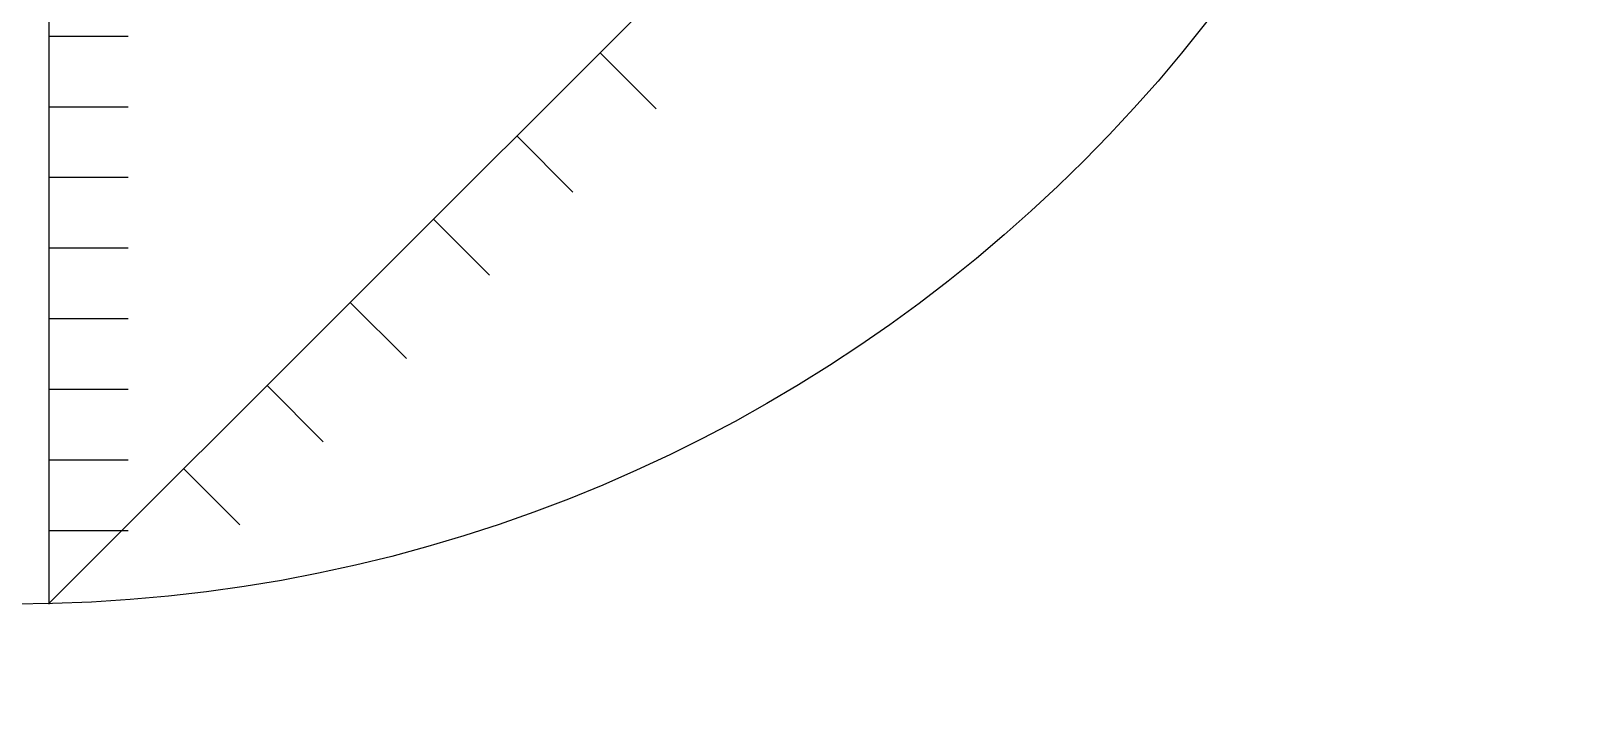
# Model space of a CAD drawing. Header units: millimetres. Extents: x -121190 to 167528, y -50070 to 22631.
# Drawn here: x -51944 to -50410, y 3571 to 4245 of the extents above; entities that cross this region are included whole.
import ezdxf

# ---------------------------------------------------------------- set-up
doc = ezdxf.new("R2010")
doc.units = ezdxf.units.MM
doc.header["$MEASUREMENT"] = 0
doc.layers.add('10.HATCH', color=9, linetype='Continuous')
doc.layers.add('CDC_03.BORDER', color=3, linetype='Continuous', lineweight=25)
doc.layers.add('CDC_11.NOTE', color=8, linetype='Continuous', lineweight=18)
doc.styles.get("Standard").update_dxf_attribs({"font": 'txt_____.ttf'})
doc.dimstyles.new('DIM 1-100', dxfattribs={"dimscale": 100, "dimtxt": 4, "dimasz": 1.5, "dimexe": 1, "dimexo": 0, "dimgap": 1, "dimtad": 1, "dimdec": 0, "dimdsep": 46, "dimtxsty": 'Standard', "dimblk": 'ARCHTICK', "dimcen": 0, "dimdle": 1, "dimclrd": 256, "dimclre": 256, "dimclrt": 7, "dimazin": 2, "dimtp": 0.1, "dimtm": 0.1, "dimtfac": 0.71, "dimtdec": 0, "dimtofl": 0, "dimtmove": 2, "dimatfit": 3, "dimfxl": 1, "dimtolj": 1, "dimlwd": -1, "dimlwe": -1, "dimarcsym": 0})

# ---------------------------------------------------------------- blocks, each defined once
blk = doc.blocks.new('_ArchTick')
at = {"color": 0, "linetype": 'ByBlock', "const_width": 0.15}
blk.add_lwpolyline([(-0.5, -0.5), (0.5, 0.5)], dxfattribs=at)

msp = doc.modelspace()

# ---------------------------------------------------------------- linework, layer by layer
at = {"layer": '10.HATCH', "ltscale": 10}
for p, q in [((-51852, 4239.4), (-51926.3, 4239.4)), ((-51851.9, 4239.4), (-51926.3, 4239.4)), ((-51851.9, 4239.4), (-51926.3, 4239.4)), ((-51851.9, 4239.4), (-51926.3, 4239.4)), ((-51851.8, 4239.4), (-51926.3, 4239.4)), ((-51851.8, 4239.4), (-51926.3, 4239.4)), ((-51851.7, 4239.4), (-51926.3, 4239.4)), ((-51851.7, 4239.4), (-51926.3, 4239.4)), ((-51851.6, 4239.4), (-51926.3, 4239.4)), ((-51851.6, 4239.4), (-51926.3, 4239.4)), ((-51851.5, 4239.4), (-51926.3, 4239.4)), ((-51851.5, 4239.4), (-51926.3, 4239.4)), ((-51851.5, 4239.4), (-51926.3, 4239.4)), ((-51851.4, 4239.4), (-51926.3, 4239.4)), ((-51851.4, 4239.4), (-51926.3, 4239.4)), ((-51851.3, 4239.4), (-51926.3, 4239.4)), ((-51851.3, 4239.4), (-51926.3, 4239.4)), ((-51851.2, 4239.4), (-51926.3, 4239.4)), ((-51851.2, 4239.4), (-51926.3, 4239.4)), ((-51851.2, 4239.4), (-51926.3, 4239.4)), ((-51851.1, 4239.4), (-51926.3, 4239.4)), ((-51851.1, 4239.4), (-51926.3, 4239.4)), ((-51851, 4239.4), (-51926.3, 4239.4)), ((-51851, 4239.4), (-51926.3, 4239.4)), ((-51850.9, 4239.4), (-51926.3, 4239.4)), ((-51850.9, 4239.4), (-51926.3, 4239.4)), ((-51850.8, 4239.4), (-51926.3, 4239.4)), ((-51850.8, 4239.4), (-51926.3, 4239.4)), ((-51850.8, 4239.4), (-51926.3, 4239.4)), ((-51850.7, 4239.4), (-51926.3, 4239.4)), ((-51850.7, 4239.4), (-51926.3, 4239.4)), ((-51850.6, 4239.4), (-51926.3, 4239.4)), ((-51850.6, 4239.4), (-51926.3, 4239.4)), ((-51850.5, 4239.4), (-51926.3, 4239.4)), ((-51850.5, 4239.4), (-51926.3, 4239.4)), ((-51850.5, 4239.4), (-51926.3, 4239.4)), ((-51850.4, 4239.4), (-51926.3, 4239.4)), ((-51850.4, 4239.4), (-51926.3, 4239.4)), ((-51850.3, 4239.4), (-51926.3, 4239.4)), ((-51850.3, 4239.4), (-51926.3, 4239.4)), ((-51850.2, 4239.4), (-51926.3, 4239.4)), ((-51850.2, 4239.4), (-51926.3, 4239.4)), ((-51850.1, 4239.4), (-51926.3, 4239.4)), ((-51850.1, 4239.4), (-51926.3, 4239.4)), ((-51850.1, 4239.4), (-51926.3, 4239.4)), ((-51850, 4239.4), (-51926.3, 4239.4)), ((-51850, 4239.4), (-51926.3, 4239.4)), ((-51849.9, 4239.4), (-51926.3, 4239.4)), ((-51849.9, 4239.4), (-51926.3, 4239.4)), ((-51849.8, 4239.4), (-51926.3, 4239.4)), ((-51849.8, 4239.4), (-51926.3, 4239.4)), ((-51849.8, 4239.4), (-51926.3, 4239.4)), ((-51849.7, 4239.4), (-51926.3, 4239.4)), ((-51849.7, 4239.4), (-51926.3, 4239.4)), ((-51849.6, 4239.4), (-51926.3, 4239.4)), ((-51849.6, 4239.4), (-51926.3, 4239.4)), ((-51849.5, 4239.4), (-51926.3, 4239.4)), ((-51849.5, 4239.4), (-51926.3, 4239.4)), ((-51849.4, 4239.4), (-51926.3, 4239.4)), ((-51849.4, 4239.4), (-51926.3, 4239.4)), ((-51849.4, 4239.4), (-51926.3, 4239.4)), ((-51849.3, 4239.4), (-51926.3, 4239.4)), ((-51849.3, 4239.4), (-51926.3, 4239.4)), ((-51849.2, 4239.4), (-51926.3, 4239.4)), ((-51849.2, 4239.4), (-51926.3, 4239.4)), ((-51849.1, 4239.4), (-51926.3, 4239.4)), ((-51849.1, 4239.4), (-51926.3, 4239.4)), ((-51849.1, 4239.4), (-51926.3, 4239.4)), ((-51849, 4239.4), (-51926.3, 4239.4)), ((-51849, 4239.4), (-51926.3, 4239.4)), ((-51848.9, 4239.4), (-51926.3, 4239.4)), ((-51848.9, 4239.4), (-51926.3, 4239.4)), ((-51848.8, 4239.4), (-51926.3, 4239.4)), ((-51848.8, 4239.4), (-51926.3, 4239.4)), ((-51848.7, 4239.4), (-51926.3, 4239.4)), ((-51848.7, 4239.4), (-51926.3, 4239.4)), ((-51848.7, 4239.4), (-51926.3, 4239.4)), ((-51848.6, 4239.4), (-51926.3, 4239.4)), ((-51848.6, 4239.4), (-51926.3, 4239.4)), ((-51848.5, 4239.4), (-51926.3, 4239.4)), ((-51848.5, 4239.4), (-51926.3, 4239.4)), ((-51848.4, 4239.4), (-51926.3, 4239.4)), ((-51848.4, 4239.4), (-51926.3, 4239.4)), ((-51848.4, 4239.4), (-51926.3, 4239.4)), ((-51848.3, 4239.4), (-51926.3, 4239.4)), ((-51848.3, 4239.4), (-51926.3, 4239.4)), ((-51848.2, 4239.4), (-51926.3, 4239.4)), ((-51848.2, 4239.4), (-51926.3, 4239.4)), ((-51848.1, 4239.4), (-51926.3, 4239.4)), ((-51848.1, 4239.4), (-51926.3, 4239.4)), ((-51848, 4239.4), (-51926.3, 4239.4)), ((-51848, 4239.4), (-51926.3, 4239.4)), ((-51848, 4239.4), (-51926.3, 4239.4)), ((-51847.9, 4239.4), (-51926.3, 4239.4)), ((-51847.9, 4239.4), (-51926.3, 4239.4)), ((-51847.8, 4239.4), (-51926.3, 4239.4)), ((-51847.8, 4239.4), (-51926.3, 4239.4)), ((-51847.7, 4239.4), (-51926.3, 4239.4)), ((-51847.7, 4239.4), (-51926.3, 4239.4)), ((-51847.7, 4239.4), (-51926.3, 4239.4)), ((-51380.1, 4223.2), (-51324.5, 4167.6)), ((-51852, 4169.4), (-51926.3, 4169.4)), ((-51851.9, 4169.4), (-51926.3, 4169.4)), ((-51851.9, 4169.4), (-51926.3, 4169.4)), ((-51851.9, 4169.4), (-51926.3, 4169.4)), ((-51851.8, 4169.4), (-51926.3, 4169.4)), ((-51851.8, 4169.4), (-51926.3, 4169.4)), ((-51851.7, 4169.4), (-51926.3, 4169.4)), ((-51851.7, 4169.4), (-51926.3, 4169.4)), ((-51851.6, 4169.4), (-51926.3, 4169.4)), ((-51851.6, 4169.4), (-51926.3, 4169.4)), ((-51851.5, 4169.4), (-51926.3, 4169.4)), ((-51851.5, 4169.4), (-51926.3, 4169.4)), ((-51851.5, 4169.4), (-51926.3, 4169.4)), ((-51851.4, 4169.4), (-51926.3, 4169.4)), ((-51851.4, 4169.4), (-51926.3, 4169.4)), ((-51851.3, 4169.4), (-51926.3, 4169.4)), ((-51851.3, 4169.4), (-51926.3, 4169.4)), ((-51851.2, 4169.4), (-51926.3, 4169.4)), ((-51851.2, 4169.4), (-51926.3, 4169.4)), ((-51851.2, 4169.4), (-51926.3, 4169.4)), ((-51851.1, 4169.4), (-51926.3, 4169.4)), ((-51851.1, 4169.4), (-51926.3, 4169.4)), ((-51851, 4169.4), (-51926.3, 4169.4)), ((-51851, 4169.4), (-51926.3, 4169.4)), ((-51850.9, 4169.4), (-51926.3, 4169.4)), ((-51850.9, 4169.4), (-51926.3, 4169.4)), ((-51850.8, 4169.4), (-51926.3, 4169.4)), ((-51850.8, 4169.4), (-51926.3, 4169.4)), ((-51850.8, 4169.4), (-51926.3, 4169.4)), ((-51850.7, 4169.4), (-51926.3, 4169.4)), ((-51850.7, 4169.4), (-51926.3, 4169.4)), ((-51850.6, 4169.4), (-51926.3, 4169.4)), ((-51850.6, 4169.4), (-51926.3, 4169.4)), ((-51850.5, 4169.4), (-51926.3, 4169.4)), ((-51850.5, 4169.4), (-51926.3, 4169.4)), ((-51850.5, 4169.4), (-51926.3, 4169.4)), ((-51850.4, 4169.4), (-51926.3, 4169.4)), ((-51850.4, 4169.4), (-51926.3, 4169.4)), ((-51850.3, 4169.4), (-51926.3, 4169.4)), ((-51850.3, 4169.4), (-51926.3, 4169.4)), ((-51850.2, 4169.4), (-51926.3, 4169.4)), ((-51850.2, 4169.4), (-51926.3, 4169.4)), ((-51850.1, 4169.4), (-51926.3, 4169.4)), ((-51850.1, 4169.4), (-51926.3, 4169.4)), ((-51850.1, 4169.4), (-51926.3, 4169.4)), ((-51850, 4169.4), (-51926.3, 4169.4)), ((-51850, 4169.4), (-51926.3, 4169.4)), ((-51849.9, 4169.4), (-51926.3, 4169.4)), ((-51849.9, 4169.4), (-51926.3, 4169.4)), ((-51849.8, 4169.4), (-51926.3, 4169.4)), ((-51849.8, 4169.4), (-51926.3, 4169.4)), ((-51849.8, 4169.4), (-51926.3, 4169.4)), ((-51849.7, 4169.4), (-51926.3, 4169.4)), ((-51849.7, 4169.4), (-51926.3, 4169.4)), ((-51849.6, 4169.4), (-51926.3, 4169.4)), ((-51849.6, 4169.4), (-51926.3, 4169.4)), ((-51849.5, 4169.4), (-51926.3, 4169.4)), ((-51849.5, 4169.4), (-51926.3, 4169.4)), ((-51849.4, 4169.4), (-51926.3, 4169.4)), ((-51849.4, 4169.4), (-51926.3, 4169.4)), ((-51849.4, 4169.4), (-51926.3, 4169.4)), ((-51849.3, 4169.4), (-51926.3, 4169.4)), ((-51849.3, 4169.4), (-51926.3, 4169.4)), ((-51849.2, 4169.4), (-51926.3, 4169.4)), ((-51849.2, 4169.4), (-51926.3, 4169.4)), ((-51849.1, 4169.4), (-51926.3, 4169.4)), ((-51849.1, 4169.4), (-51926.3, 4169.4)), ((-51849.1, 4169.4), (-51926.3, 4169.4)), ((-51849, 4169.4), (-51926.3, 4169.4)), ((-51849, 4169.4), (-51926.3, 4169.4)), ((-51848.9, 4169.4), (-51926.3, 4169.4)), ((-51848.9, 4169.4), (-51926.3, 4169.4)), ((-51848.8, 4169.4), (-51926.3, 4169.4)), ((-51848.8, 4169.4), (-51926.3, 4169.4)), ((-51848.7, 4169.4), (-51926.3, 4169.4)), ((-51848.7, 4169.4), (-51926.3, 4169.4)), ((-51848.7, 4169.4), (-51926.3, 4169.4)), ((-51848.6, 4169.4), (-51926.3, 4169.4)), ((-51848.6, 4169.4), (-51926.3, 4169.4)), ((-51848.5, 4169.4), (-51926.3, 4169.4)), ((-51848.5, 4169.4), (-51926.3, 4169.4)), ((-51848.4, 4169.4), (-51926.3, 4169.4)), ((-51848.4, 4169.4), (-51926.3, 4169.4)), ((-51848.4, 4169.4), (-51926.3, 4169.4)), ((-51848.3, 4169.4), (-51926.3, 4169.4)), ((-51848.3, 4169.4), (-51926.3, 4169.4)), ((-51848.2, 4169.4), (-51926.3, 4169.4)), ((-51848.2, 4169.4), (-51926.3, 4169.4)), ((-51848.1, 4169.4), (-51926.3, 4169.4)), ((-51848.1, 4169.4), (-51926.3, 4169.4)), ((-51848, 4169.4), (-51926.3, 4169.4)), ((-51848, 4169.4), (-51926.3, 4169.4)), ((-51848, 4169.4), (-51926.3, 4169.4)), ((-51847.9, 4169.4), (-51926.3, 4169.4)), ((-51847.9, 4169.4), (-51926.3, 4169.4)), ((-51847.8, 4169.4), (-51926.3, 4169.4)), ((-51847.8, 4169.4), (-51926.3, 4169.4)), ((-51847.7, 4169.4), (-51926.3, 4169.4)), ((-51847.7, 4169.4), (-51926.3, 4169.4)), ((-51847.7, 4169.4), (-51926.3, 4169.4)), ((-51462.6, 4140.8), (-51407, 4085.1)), ((-51847.7, 4099.4), (-51926.3, 4099.4)), ((-51852, 4099.4), (-51922, 4099.4)), ((-51851.9, 4099.4), (-51921.9, 4099.4)), ((-51851.9, 4099.4), (-51921.9, 4099.4)), ((-51851.9, 4099.4), (-51921.9, 4099.4)), ((-51851.8, 4099.4), (-51921.8, 4099.4)), ((-51851.8, 4099.4), (-51921.8, 4099.4)), ((-51851.7, 4099.4), (-51921.7, 4099.4)), ((-51851.7, 4099.4), (-51921.7, 4099.4)), ((-51851.6, 4099.4), (-51921.6, 4099.4)), ((-51851.6, 4099.4), (-51921.6, 4099.4)), ((-51851.5, 4099.4), (-51921.5, 4099.4)), ((-51851.5, 4099.4), (-51921.5, 4099.4)), ((-51851.5, 4099.4), (-51921.5, 4099.4)), ((-51851.4, 4099.4), (-51921.4, 4099.4)), ((-51851.4, 4099.4), (-51921.4, 4099.4)), ((-51851.3, 4099.4), (-51921.3, 4099.4)), ((-51851.3, 4099.4), (-51921.3, 4099.4)), ((-51851.2, 4099.4), (-51921.2, 4099.4)), ((-51851.2, 4099.4), (-51921.2, 4099.4)), ((-51851.2, 4099.4), (-51921.2, 4099.4)), ((-51851.1, 4099.4), (-51921.1, 4099.4)), ((-51851.1, 4099.4), (-51921.1, 4099.4)), ((-51851, 4099.4), (-51921, 4099.4)), ((-51851, 4099.4), (-51921, 4099.4)), ((-51850.9, 4099.4), (-51920.9, 4099.4)), ((-51850.9, 4099.4), (-51920.9, 4099.4)), ((-51850.8, 4099.4), (-51920.8, 4099.4)), ((-51850.8, 4099.4), (-51920.8, 4099.4)), ((-51850.8, 4099.4), (-51920.8, 4099.4)), ((-51850.7, 4099.4), (-51920.7, 4099.4)), ((-51850.7, 4099.4), (-51920.7, 4099.4)), ((-51850.6, 4099.4), (-51920.6, 4099.4)), ((-51850.6, 4099.4), (-51920.6, 4099.4)), ((-51850.5, 4099.4), (-51920.5, 4099.4)), ((-51850.5, 4099.4), (-51920.5, 4099.4)), ((-51850.5, 4099.4), (-51920.5, 4099.4)), ((-51850.4, 4099.4), (-51920.4, 4099.4)), ((-51850.4, 4099.4), (-51920.4, 4099.4)), ((-51850.3, 4099.4), (-51920.3, 4099.4)), ((-51850.3, 4099.4), (-51920.3, 4099.4)), ((-51850.2, 4099.4), (-51920.2, 4099.4)), ((-51850.2, 4099.4), (-51920.2, 4099.4)), ((-51850.1, 4099.4), (-51920.1, 4099.4)), ((-51850.1, 4099.4), (-51920.1, 4099.4)), ((-51850.1, 4099.4), (-51920.1, 4099.4)), ((-51850, 4099.4), (-51920, 4099.4)), ((-51850, 4099.4), (-51920, 4099.4)), ((-51849.9, 4099.4), (-51919.9, 4099.4)), ((-51849.9, 4099.4), (-51919.9, 4099.4)), ((-51849.8, 4099.4), (-51919.8, 4099.4)), ((-51849.8, 4099.4), (-51919.8, 4099.4)), ((-51849.8, 4099.4), (-51919.8, 4099.4)), ((-51849.7, 4099.4), (-51919.7, 4099.4)), ((-51849.7, 4099.4), (-51919.7, 4099.4)), ((-51849.6, 4099.4), (-51919.6, 4099.4)), ((-51849.6, 4099.4), (-51919.6, 4099.4)), ((-51849.5, 4099.4), (-51919.5, 4099.4)), ((-51849.5, 4099.4), (-51919.5, 4099.4)), ((-51849.4, 4099.4), (-51919.4, 4099.4)), ((-51849.4, 4099.4), (-51919.4, 4099.4)), ((-51849.4, 4099.4), (-51919.4, 4099.4)), ((-51849.3, 4099.4), (-51919.3, 4099.4)), ((-51849.3, 4099.4), (-51919.3, 4099.4)), ((-51849.2, 4099.4), (-51919.2, 4099.4)), ((-51849.2, 4099.4), (-51919.2, 4099.4)), ((-51849.1, 4099.4), (-51919.1, 4099.4)), ((-51849.1, 4099.4), (-51919.1, 4099.4)), ((-51849.1, 4099.4), (-51919.1, 4099.4)), ((-51849, 4099.4), (-51919, 4099.4)), ((-51849, 4099.4), (-51919, 4099.4)), ((-51848.9, 4099.4), (-51918.9, 4099.4)), ((-51848.9, 4099.4), (-51918.9, 4099.4)), ((-51848.8, 4099.4), (-51918.8, 4099.4)), ((-51848.8, 4099.4), (-51918.8, 4099.4)), ((-51848.7, 4099.4), (-51918.7, 4099.4)), ((-51848.7, 4099.4), (-51918.7, 4099.4)), ((-51848.7, 4099.4), (-51918.7, 4099.4)), ((-51848.6, 4099.4), (-51918.6, 4099.4)), ((-51848.6, 4099.4), (-51918.6, 4099.4)), ((-51848.5, 4099.4), (-51918.5, 4099.4)), ((-51848.5, 4099.4), (-51918.5, 4099.4)), ((-51848.4, 4099.4), (-51918.4, 4099.4)), ((-51848.4, 4099.4), (-51918.4, 4099.4)), ((-51848.4, 4099.4), (-51918.4, 4099.4)), ((-51848.3, 4099.4), (-51918.3, 4099.4)), ((-51848.3, 4099.4), (-51918.3, 4099.4)), ((-51848.2, 4099.4), (-51918.2, 4099.4)), ((-51848.2, 4099.4), (-51918.2, 4099.4)), ((-51848.1, 4099.4), (-51918.1, 4099.4)), ((-51848.1, 4099.4), (-51918.1, 4099.4)), ((-51848, 4099.4), (-51918, 4099.4)), ((-51848, 4099.4), (-51918, 4099.4)), ((-51848, 4099.4), (-51918, 4099.4)), ((-51847.9, 4099.4), (-51917.9, 4099.4)), ((-51847.9, 4099.4), (-51917.9, 4099.4)), ((-51847.8, 4099.4), (-51917.8, 4099.4)), ((-51847.8, 4099.4), (-51917.8, 4099.4)), ((-51847.7, 4099.4), (-51917.7, 4099.4)), ((-51847.7, 4099.4), (-51917.7, 4099.4)), ((-51545.1, 4058.3), (-51489.5, 4002.6)), ((-51852, 4029.4), (-51926.3, 4029.4)), ((-51851.9, 4029.4), (-51926.3, 4029.4)), ((-51851.9, 4029.4), (-51926.3, 4029.4)), ((-51851.9, 4029.4), (-51926.3, 4029.4)), ((-51851.8, 4029.4), (-51926.3, 4029.4)), ((-51851.8, 4029.4), (-51926.3, 4029.4)), ((-51851.7, 4029.4), (-51926.3, 4029.4)), ((-51851.7, 4029.4), (-51926.3, 4029.4)), ((-51851.6, 4029.4), (-51926.3, 4029.4)), ((-51851.6, 4029.4), (-51926.3, 4029.4)), ((-51851.5, 4029.4), (-51926.3, 4029.4)), ((-51851.5, 4029.4), (-51926.3, 4029.4)), ((-51851.5, 4029.4), (-51926.3, 4029.4)), ((-51851.4, 4029.4), (-51926.3, 4029.4)), ((-51851.4, 4029.4), (-51926.3, 4029.4)), ((-51851.3, 4029.4), (-51926.3, 4029.4)), ((-51851.3, 4029.4), (-51926.3, 4029.4)), ((-51851.2, 4029.4), (-51926.3, 4029.4)), ((-51851.2, 4029.4), (-51926.3, 4029.4)), ((-51851.2, 4029.4), (-51926.3, 4029.4)), ((-51851.1, 4029.4), (-51926.3, 4029.4)), ((-51851.1, 4029.4), (-51926.3, 4029.4)), ((-51851, 4029.4), (-51926.3, 4029.4)), ((-51851, 4029.4), (-51926.3, 4029.4)), ((-51850.9, 4029.4), (-51926.3, 4029.4)), ((-51850.9, 4029.4), (-51926.3, 4029.4)), ((-51850.8, 4029.4), (-51926.3, 4029.4)), ((-51850.8, 4029.4), (-51926.3, 4029.4)), ((-51850.8, 4029.4), (-51926.3, 4029.4)), ((-51850.7, 4029.4), (-51926.3, 4029.4)), ((-51850.7, 4029.4), (-51926.3, 4029.4)), ((-51850.6, 4029.4), (-51926.3, 4029.4)), ((-51850.6, 4029.4), (-51926.3, 4029.4)), ((-51850.5, 4029.4), (-51926.3, 4029.4)), ((-51850.5, 4029.4), (-51926.3, 4029.4)), ((-51850.5, 4029.4), (-51926.3, 4029.4)), ((-51850.4, 4029.4), (-51926.3, 4029.4)), ((-51850.4, 4029.4), (-51926.3, 4029.4)), ((-51850.3, 4029.4), (-51926.3, 4029.4)), ((-51850.3, 4029.4), (-51926.3, 4029.4)), ((-51850.2, 4029.4), (-51926.3, 4029.4)), ((-51850.2, 4029.4), (-51926.3, 4029.4)), ((-51850.1, 4029.4), (-51926.3, 4029.4)), ((-51850.1, 4029.4), (-51926.3, 4029.4)), ((-51850.1, 4029.4), (-51926.3, 4029.4)), ((-51850, 4029.4), (-51926.3, 4029.4)), ((-51850, 4029.4), (-51926.3, 4029.4)), ((-51849.9, 4029.4), (-51926.3, 4029.4)), ((-51849.9, 4029.4), (-51926.3, 4029.4)), ((-51849.8, 4029.4), (-51926.3, 4029.4)), ((-51849.8, 4029.4), (-51926.3, 4029.4)), ((-51849.8, 4029.4), (-51926.3, 4029.4)), ((-51849.7, 4029.4), (-51926.3, 4029.4)), ((-51849.7, 4029.4), (-51926.3, 4029.4)), ((-51849.6, 4029.4), (-51926.3, 4029.4)), ((-51849.6, 4029.4), (-51926.3, 4029.4)), ((-51849.5, 4029.4), (-51926.3, 4029.4)), ((-51849.5, 4029.4), (-51926.3, 4029.4)), ((-51849.4, 4029.4), (-51926.3, 4029.4)), ((-51849.4, 4029.4), (-51926.3, 4029.4)), ((-51849.4, 4029.4), (-51926.3, 4029.4)), ((-51849.3, 4029.4), (-51926.3, 4029.4)), ((-51849.3, 4029.4), (-51926.3, 4029.4)), ((-51849.2, 4029.4), (-51926.3, 4029.4)), ((-51849.2, 4029.4), (-51926.3, 4029.4)), ((-51849.1, 4029.4), (-51926.3, 4029.4)), ((-51849.1, 4029.4), (-51926.3, 4029.4)), ((-51849.1, 4029.4), (-51926.3, 4029.4)), ((-51849, 4029.4), (-51926.3, 4029.4)), ((-51849, 4029.4), (-51926.3, 4029.4)), ((-51848.9, 4029.4), (-51926.3, 4029.4)), ((-51848.9, 4029.4), (-51926.3, 4029.4)), ((-51848.8, 4029.4), (-51926.3, 4029.4)), ((-51848.8, 4029.4), (-51926.3, 4029.4)), ((-51848.7, 4029.4), (-51926.3, 4029.4)), ((-51848.7, 4029.4), (-51926.3, 4029.4)), ((-51848.7, 4029.4), (-51926.3, 4029.4)), ((-51848.6, 4029.4), (-51926.3, 4029.4)), ((-51848.6, 4029.4), (-51926.3, 4029.4)), ((-51848.5, 4029.4), (-51926.3, 4029.4)), ((-51848.5, 4029.4), (-51926.3, 4029.4)), ((-51848.4, 4029.4), (-51926.3, 4029.4)), ((-51848.4, 4029.4), (-51926.3, 4029.4)), ((-51848.4, 4029.4), (-51926.3, 4029.4)), ((-51848.3, 4029.4), (-51926.3, 4029.4)), ((-51848.3, 4029.4), (-51926.3, 4029.4)), ((-51848.2, 4029.4), (-51926.3, 4029.4)), ((-51848.2, 4029.4), (-51926.3, 4029.4)), ((-51848.1, 4029.4), (-51926.3, 4029.4)), ((-51848.1, 4029.4), (-51926.3, 4029.4)), ((-51848, 4029.4), (-51926.3, 4029.4)), ((-51848, 4029.4), (-51926.3, 4029.4)), ((-51848, 4029.4), (-51926.3, 4029.4)), ((-51847.9, 4029.4), (-51926.3, 4029.4)), ((-51847.9, 4029.4), (-51926.3, 4029.4)), ((-51847.8, 4029.4), (-51926.3, 4029.4)), ((-51847.8, 4029.4), (-51926.3, 4029.4)), ((-51847.7, 4029.4), (-51926.3, 4029.4)), ((-51847.7, 4029.4), (-51926.3, 4029.4)), ((-51847.7, 4029.4), (-51926.3, 4029.4)), ((-51627.6, 3975.8), (-51572, 3920.2)), ((-51852, 3959.4), (-51926.3, 3959.4)), ((-51851.9, 3959.4), (-51926.3, 3959.4)), ((-51851.9, 3959.4), (-51926.3, 3959.4)), ((-51851.9, 3959.4), (-51926.3, 3959.4)), ((-51851.8, 3959.4), (-51926.3, 3959.4)), ((-51851.8, 3959.4), (-51926.3, 3959.4)), ((-51851.7, 3959.4), (-51926.3, 3959.4)), ((-51851.7, 3959.4), (-51926.3, 3959.4)), ((-51851.6, 3959.4), (-51926.3, 3959.4)), ((-51851.6, 3959.4), (-51926.3, 3959.4)), ((-51851.5, 3959.4), (-51926.3, 3959.4)), ((-51851.5, 3959.4), (-51926.3, 3959.4)), ((-51851.5, 3959.4), (-51926.3, 3959.4)), ((-51851.4, 3959.4), (-51926.3, 3959.4)), ((-51851.4, 3959.4), (-51926.3, 3959.4)), ((-51851.3, 3959.4), (-51926.3, 3959.4)), ((-51851.3, 3959.4), (-51926.3, 3959.4)), ((-51851.2, 3959.4), (-51926.3, 3959.4)), ((-51851.2, 3959.4), (-51926.3, 3959.4)), ((-51851.2, 3959.4), (-51926.3, 3959.4)), ((-51851.1, 3959.4), (-51926.3, 3959.4)), ((-51851.1, 3959.4), (-51926.3, 3959.4)), ((-51851, 3959.4), (-51926.3, 3959.4)), ((-51851, 3959.4), (-51926.3, 3959.4)), ((-51850.9, 3959.4), (-51926.3, 3959.4)), ((-51850.9, 3959.4), (-51926.3, 3959.4)), ((-51850.8, 3959.4), (-51926.3, 3959.4)), ((-51850.8, 3959.4), (-51926.3, 3959.4)), ((-51850.8, 3959.4), (-51926.3, 3959.4)), ((-51850.7, 3959.4), (-51926.3, 3959.4)), ((-51850.7, 3959.4), (-51926.3, 3959.4)), ((-51850.6, 3959.4), (-51926.3, 3959.4)), ((-51850.6, 3959.4), (-51926.3, 3959.4)), ((-51850.5, 3959.4), (-51926.3, 3959.4)), ((-51850.5, 3959.4), (-51926.3, 3959.4)), ((-51850.5, 3959.4), (-51926.3, 3959.4)), ((-51850.4, 3959.4), (-51926.3, 3959.4)), ((-51850.4, 3959.4), (-51926.3, 3959.4)), ((-51850.3, 3959.4), (-51926.3, 3959.4)), ((-51850.3, 3959.4), (-51926.3, 3959.4)), ((-51850.2, 3959.4), (-51926.3, 3959.4)), ((-51850.2, 3959.4), (-51926.3, 3959.4)), ((-51850.1, 3959.4), (-51926.3, 3959.4)), ((-51850.1, 3959.4), (-51926.3, 3959.4)), ((-51850.1, 3959.4), (-51926.3, 3959.4)), ((-51850, 3959.4), (-51926.3, 3959.4)), ((-51850, 3959.4), (-51926.3, 3959.4)), ((-51849.9, 3959.4), (-51926.3, 3959.4)), ((-51849.9, 3959.4), (-51926.3, 3959.4)), ((-51849.8, 3959.4), (-51926.3, 3959.4)), ((-51849.8, 3959.4), (-51926.3, 3959.4)), ((-51849.8, 3959.4), (-51926.3, 3959.4)), ((-51849.7, 3959.4), (-51926.3, 3959.4)), ((-51849.7, 3959.4), (-51926.3, 3959.4)), ((-51849.6, 3959.4), (-51926.3, 3959.4)), ((-51849.6, 3959.4), (-51926.3, 3959.4)), ((-51849.5, 3959.4), (-51926.3, 3959.4)), ((-51849.5, 3959.4), (-51926.3, 3959.4)), ((-51849.4, 3959.4), (-51926.3, 3959.4)), ((-51849.4, 3959.4), (-51926.3, 3959.4)), ((-51849.4, 3959.4), (-51926.3, 3959.4)), ((-51849.3, 3959.4), (-51926.3, 3959.4)), ((-51849.3, 3959.4), (-51926.3, 3959.4)), ((-51849.2, 3959.4), (-51926.3, 3959.4)), ((-51849.2, 3959.4), (-51926.3, 3959.4)), ((-51849.1, 3959.4), (-51926.3, 3959.4)), ((-51849.1, 3959.4), (-51926.3, 3959.4)), ((-51849.1, 3959.4), (-51926.3, 3959.4)), ((-51849, 3959.4), (-51926.3, 3959.4)), ((-51849, 3959.4), (-51926.3, 3959.4)), ((-51848.9, 3959.4), (-51926.3, 3959.4)), ((-51848.9, 3959.4), (-51926.3, 3959.4)), ((-51848.8, 3959.4), (-51926.3, 3959.4)), ((-51848.8, 3959.4), (-51926.3, 3959.4)), ((-51848.7, 3959.4), (-51926.3, 3959.4)), ((-51848.7, 3959.4), (-51926.3, 3959.4)), ((-51848.7, 3959.4), (-51926.3, 3959.4)), ((-51848.6, 3959.4), (-51926.3, 3959.4)), ((-51848.6, 3959.4), (-51926.3, 3959.4)), ((-51848.5, 3959.4), (-51926.3, 3959.4)), ((-51848.5, 3959.4), (-51926.3, 3959.4)), ((-51848.4, 3959.4), (-51926.3, 3959.4)), ((-51848.4, 3959.4), (-51926.3, 3959.4)), ((-51848.4, 3959.4), (-51926.3, 3959.4)), ((-51848.3, 3959.4), (-51926.3, 3959.4)), ((-51848.3, 3959.4), (-51926.3, 3959.4)), ((-51848.2, 3959.4), (-51926.3, 3959.4)), ((-51848.2, 3959.4), (-51926.3, 3959.4)), ((-51848.1, 3959.4), (-51926.3, 3959.4)), ((-51848.1, 3959.4), (-51926.3, 3959.4)), ((-51848, 3959.4), (-51926.3, 3959.4)), ((-51848, 3959.4), (-51926.3, 3959.4)), ((-51848, 3959.4), (-51926.3, 3959.4)), ((-51847.9, 3959.4), (-51926.3, 3959.4)), ((-51847.9, 3959.4), (-51926.3, 3959.4)), ((-51847.8, 3959.4), (-51926.3, 3959.4)), ((-51847.8, 3959.4), (-51926.3, 3959.4)), ((-51847.7, 3959.4), (-51926.3, 3959.4)), ((-51847.7, 3959.4), (-51926.3, 3959.4)), ((-51847.7, 3959.4), (-51926.3, 3959.4)), ((-51852, 3889.4), (-51926.3, 3889.4)), ((-51851.9, 3889.4), (-51926.3, 3889.4)), ((-51851.9, 3889.4), (-51926.3, 3889.4)), ((-51851.9, 3889.4), (-51926.3, 3889.4)), ((-51851.8, 3889.4), (-51926.3, 3889.4)), ((-51851.8, 3889.4), (-51926.3, 3889.4)), ((-51851.7, 3889.4), (-51926.3, 3889.4)), ((-51851.7, 3889.4), (-51926.3, 3889.4)), ((-51851.6, 3889.4), (-51926.3, 3889.4)), ((-51851.6, 3889.4), (-51926.3, 3889.4)), ((-51851.5, 3889.4), (-51926.3, 3889.4)), ((-51851.5, 3889.4), (-51926.3, 3889.4)), ((-51851.5, 3889.4), (-51926.3, 3889.4)), ((-51851.4, 3889.4), (-51926.3, 3889.4)), ((-51851.4, 3889.4), (-51926.3, 3889.4)), ((-51851.3, 3889.4), (-51926.3, 3889.4)), ((-51851.3, 3889.4), (-51926.3, 3889.4)), ((-51851.2, 3889.4), (-51926.3, 3889.4)), ((-51851.2, 3889.4), (-51926.3, 3889.4)), ((-51851.2, 3889.4), (-51926.3, 3889.4)), ((-51851.1, 3889.4), (-51926.3, 3889.4)), ((-51851.1, 3889.4), (-51926.3, 3889.4)), ((-51851, 3889.4), (-51926.3, 3889.4)), ((-51851, 3889.4), (-51926.3, 3889.4)), ((-51850.9, 3889.4), (-51926.3, 3889.4)), ((-51850.9, 3889.4), (-51926.3, 3889.4)), ((-51850.8, 3889.4), (-51926.3, 3889.4)), ((-51850.8, 3889.4), (-51926.3, 3889.4)), ((-51850.8, 3889.4), (-51926.3, 3889.4)), ((-51850.7, 3889.4), (-51926.3, 3889.4)), ((-51850.7, 3889.4), (-51926.3, 3889.4)), ((-51850.6, 3889.4), (-51926.3, 3889.4)), ((-51850.6, 3889.4), (-51926.3, 3889.4)), ((-51850.5, 3889.4), (-51926.3, 3889.4)), ((-51850.5, 3889.4), (-51926.3, 3889.4)), ((-51850.5, 3889.4), (-51926.3, 3889.4)), ((-51850.4, 3889.4), (-51926.3, 3889.4)), ((-51850.4, 3889.4), (-51926.3, 3889.4)), ((-51850.3, 3889.4), (-51926.3, 3889.4)), ((-51850.3, 3889.4), (-51926.3, 3889.4)), ((-51850.2, 3889.4), (-51926.3, 3889.4)), ((-51850.2, 3889.4), (-51926.3, 3889.4)), ((-51850.1, 3889.4), (-51926.3, 3889.4)), ((-51850.1, 3889.4), (-51926.3, 3889.4)), ((-51850.1, 3889.4), (-51926.3, 3889.4)), ((-51850, 3889.4), (-51926.3, 3889.4)), ((-51850, 3889.4), (-51926.3, 3889.4)), ((-51849.9, 3889.4), (-51926.3, 3889.4)), ((-51849.9, 3889.4), (-51926.3, 3889.4)), ((-51849.8, 3889.4), (-51926.3, 3889.4)), ((-51849.8, 3889.4), (-51926.3, 3889.4)), ((-51849.8, 3889.4), (-51926.3, 3889.4)), ((-51849.7, 3889.4), (-51926.3, 3889.4)), ((-51849.7, 3889.4), (-51926.3, 3889.4)), ((-51849.6, 3889.4), (-51926.3, 3889.4)), ((-51849.6, 3889.4), (-51926.3, 3889.4)), ((-51849.5, 3889.4), (-51926.3, 3889.4)), ((-51849.5, 3889.4), (-51926.3, 3889.4)), ((-51849.4, 3889.4), (-51926.3, 3889.4)), ((-51849.4, 3889.4), (-51926.3, 3889.4)), ((-51849.4, 3889.4), (-51926.3, 3889.4)), ((-51849.3, 3889.4), (-51926.3, 3889.4)), ((-51849.3, 3889.4), (-51926.3, 3889.4)), ((-51849.2, 3889.4), (-51926.3, 3889.4)), ((-51849.2, 3889.4), (-51926.3, 3889.4)), ((-51849.1, 3889.4), (-51926.3, 3889.4)), ((-51849.1, 3889.4), (-51926.3, 3889.4)), ((-51849.1, 3889.4), (-51926.3, 3889.4)), ((-51849, 3889.4), (-51926.3, 3889.4)), ((-51849, 3889.4), (-51926.3, 3889.4)), ((-51848.9, 3889.4), (-51926.3, 3889.4)), ((-51848.9, 3889.4), (-51926.3, 3889.4)), ((-51848.8, 3889.4), (-51926.3, 3889.4)), ((-51848.8, 3889.4), (-51926.3, 3889.4)), ((-51848.7, 3889.4), (-51926.3, 3889.4)), ((-51848.7, 3889.4), (-51926.3, 3889.4)), ((-51848.7, 3889.4), (-51926.3, 3889.4)), ((-51848.6, 3889.4), (-51926.3, 3889.4)), ((-51848.6, 3889.4), (-51926.3, 3889.4)), ((-51848.5, 3889.4), (-51926.3, 3889.4)), ((-51848.5, 3889.4), (-51926.3, 3889.4)), ((-51848.4, 3889.4), (-51926.3, 3889.4)), ((-51848.4, 3889.4), (-51926.3, 3889.4)), ((-51848.4, 3889.4), (-51926.3, 3889.4)), ((-51848.3, 3889.4), (-51926.3, 3889.4)), ((-51848.3, 3889.4), (-51926.3, 3889.4)), ((-51848.2, 3889.4), (-51926.3, 3889.4)), ((-51848.2, 3889.4), (-51926.3, 3889.4)), ((-51848.1, 3889.4), (-51926.3, 3889.4)), ((-51848.1, 3889.4), (-51926.3, 3889.4)), ((-51848, 3889.4), (-51926.3, 3889.4)), ((-51848, 3889.4), (-51926.3, 3889.4)), ((-51848, 3889.4), (-51926.3, 3889.4)), ((-51847.9, 3889.4), (-51926.3, 3889.4)), ((-51847.9, 3889.4), (-51926.3, 3889.4)), ((-51847.8, 3889.4), (-51926.3, 3889.4)), ((-51847.8, 3889.4), (-51926.3, 3889.4)), ((-51847.7, 3889.4), (-51926.3, 3889.4)), ((-51847.7, 3889.4), (-51926.3, 3889.4)), ((-51847.7, 3889.4), (-51926.3, 3889.4)), ((-51710.1, 3893.3), (-51654.5, 3837.7)), ((-51852, 3819.4), (-51926.3, 3819.4)), ((-51851.9, 3819.4), (-51926.3, 3819.4)), ((-51851.9, 3819.4), (-51926.3, 3819.4)), ((-51851.9, 3819.4), (-51926.3, 3819.4)), ((-51851.8, 3819.4), (-51926.3, 3819.4)), ((-51851.8, 3819.4), (-51926.3, 3819.4)), ((-51851.7, 3819.4), (-51926.3, 3819.4)), ((-51851.7, 3819.4), (-51926.3, 3819.4)), ((-51851.6, 3819.4), (-51926.3, 3819.4)), ((-51851.6, 3819.4), (-51926.3, 3819.4)), ((-51851.5, 3819.4), (-51926.3, 3819.4)), ((-51851.5, 3819.4), (-51926.3, 3819.4)), ((-51851.5, 3819.4), (-51926.3, 3819.4)), ((-51851.4, 3819.4), (-51926.3, 3819.4)), ((-51851.4, 3819.4), (-51926.3, 3819.4)), ((-51851.3, 3819.4), (-51926.3, 3819.4)), ((-51851.3, 3819.4), (-51926.3, 3819.4)), ((-51851.2, 3819.4), (-51926.3, 3819.4)), ((-51851.2, 3819.4), (-51926.3, 3819.4)), ((-51851.2, 3819.4), (-51926.3, 3819.4)), ((-51851.1, 3819.4), (-51926.3, 3819.4)), ((-51851.1, 3819.4), (-51926.3, 3819.4)), ((-51851, 3819.4), (-51926.3, 3819.4)), ((-51851, 3819.4), (-51926.3, 3819.4)), ((-51850.9, 3819.4), (-51926.3, 3819.4)), ((-51850.9, 3819.4), (-51926.3, 3819.4)), ((-51850.8, 3819.4), (-51926.3, 3819.4)), ((-51850.8, 3819.4), (-51926.3, 3819.4)), ((-51850.8, 3819.4), (-51926.3, 3819.4)), ((-51850.7, 3819.4), (-51926.3, 3819.4)), ((-51850.7, 3819.4), (-51926.3, 3819.4)), ((-51850.6, 3819.4), (-51926.3, 3819.4)), ((-51850.6, 3819.4), (-51926.3, 3819.4)), ((-51850.5, 3819.4), (-51926.3, 3819.4)), ((-51850.5, 3819.4), (-51926.3, 3819.4)), ((-51850.5, 3819.4), (-51926.3, 3819.4)), ((-51850.4, 3819.4), (-51926.3, 3819.4)), ((-51850.4, 3819.4), (-51926.3, 3819.4)), ((-51850.3, 3819.4), (-51926.3, 3819.4)), ((-51850.3, 3819.4), (-51926.3, 3819.4)), ((-51850.2, 3819.4), (-51926.3, 3819.4)), ((-51850.2, 3819.4), (-51926.3, 3819.4)), ((-51850.1, 3819.4), (-51926.3, 3819.4)), ((-51850.1, 3819.4), (-51926.3, 3819.4)), ((-51850.1, 3819.4), (-51926.3, 3819.4)), ((-51850, 3819.4), (-51926.3, 3819.4)), ((-51850, 3819.4), (-51926.3, 3819.4)), ((-51849.9, 3819.4), (-51926.3, 3819.4)), ((-51849.9, 3819.4), (-51926.3, 3819.4)), ((-51849.8, 3819.4), (-51926.3, 3819.4)), ((-51849.8, 3819.4), (-51926.3, 3819.4)), ((-51849.8, 3819.4), (-51926.3, 3819.4)), ((-51849.7, 3819.4), (-51926.3, 3819.4)), ((-51849.7, 3819.4), (-51926.3, 3819.4)), ((-51849.6, 3819.4), (-51926.3, 3819.4)), ((-51849.6, 3819.4), (-51926.3, 3819.4)), ((-51849.5, 3819.4), (-51926.3, 3819.4)), ((-51849.5, 3819.4), (-51926.3, 3819.4)), ((-51849.4, 3819.4), (-51926.3, 3819.4)), ((-51849.4, 3819.4), (-51926.3, 3819.4)), ((-51849.4, 3819.4), (-51926.3, 3819.4)), ((-51849.3, 3819.4), (-51926.3, 3819.4)), ((-51849.3, 3819.4), (-51926.3, 3819.4)), ((-51849.2, 3819.4), (-51926.3, 3819.4)), ((-51849.2, 3819.4), (-51926.3, 3819.4)), ((-51849.1, 3819.4), (-51926.3, 3819.4)), ((-51849.1, 3819.4), (-51926.3, 3819.4)), ((-51849.1, 3819.4), (-51926.3, 3819.4)), ((-51849, 3819.4), (-51926.3, 3819.4)), ((-51849, 3819.4), (-51926.3, 3819.4)), ((-51848.9, 3819.4), (-51926.3, 3819.4)), ((-51848.9, 3819.4), (-51926.3, 3819.4)), ((-51848.8, 3819.4), (-51926.3, 3819.4)), ((-51848.8, 3819.4), (-51926.3, 3819.4)), ((-51848.7, 3819.4), (-51926.3, 3819.4)), ((-51848.7, 3819.4), (-51926.3, 3819.4)), ((-51848.7, 3819.4), (-51926.3, 3819.4)), ((-51848.6, 3819.4), (-51926.3, 3819.4)), ((-51848.6, 3819.4), (-51926.3, 3819.4)), ((-51848.5, 3819.4), (-51926.3, 3819.4)), ((-51848.5, 3819.4), (-51926.3, 3819.4)), ((-51848.4, 3819.4), (-51926.3, 3819.4)), ((-51848.4, 3819.4), (-51926.3, 3819.4)), ((-51848.4, 3819.4), (-51926.3, 3819.4)), ((-51848.3, 3819.4), (-51926.3, 3819.4)), ((-51848.3, 3819.4), (-51926.3, 3819.4)), ((-51848.2, 3819.4), (-51926.3, 3819.4)), ((-51848.2, 3819.4), (-51926.3, 3819.4)), ((-51848.1, 3819.4), (-51926.3, 3819.4)), ((-51848.1, 3819.4), (-51926.3, 3819.4)), ((-51848, 3819.4), (-51926.3, 3819.4)), ((-51848, 3819.4), (-51926.3, 3819.4)), ((-51848, 3819.4), (-51926.3, 3819.4)), ((-51847.9, 3819.4), (-51926.3, 3819.4)), ((-51847.9, 3819.4), (-51926.3, 3819.4)), ((-51847.8, 3819.4), (-51926.3, 3819.4)), ((-51847.8, 3819.4), (-51926.3, 3819.4)), ((-51847.7, 3819.4), (-51926.3, 3819.4)), ((-51847.7, 3819.4), (-51926.3, 3819.4)), ((-51847.7, 3819.4), (-51926.3, 3819.4)), ((-51792.6, 3810.8), (-51737, 3755.2)), ((-51852, 3749.4), (-51926.3, 3749.4)), ((-51851.9, 3749.4), (-51926.3, 3749.4)), ((-51851.9, 3749.4), (-51926.3, 3749.4)), ((-51851.9, 3749.4), (-51926.3, 3749.4)), ((-51851.8, 3749.4), (-51926.3, 3749.4)), ((-51851.8, 3749.4), (-51926.3, 3749.4)), ((-51851.7, 3749.4), (-51926.3, 3749.4)), ((-51851.7, 3749.4), (-51926.3, 3749.4)), ((-51851.6, 3749.4), (-51926.3, 3749.4)), ((-51851.6, 3749.4), (-51926.3, 3749.4)), ((-51851.5, 3749.4), (-51926.3, 3749.4)), ((-51851.5, 3749.4), (-51926.3, 3749.4)), ((-51851.5, 3749.4), (-51926.3, 3749.4)), ((-51851.4, 3749.4), (-51926.3, 3749.4)), ((-51851.4, 3749.4), (-51926.3, 3749.4)), ((-51851.3, 3749.4), (-51926.3, 3749.4)), ((-51851.3, 3749.4), (-51926.3, 3749.4)), ((-51851.2, 3749.4), (-51926.3, 3749.4)), ((-51851.2, 3749.4), (-51926.3, 3749.4)), ((-51851.2, 3749.4), (-51926.3, 3749.4)), ((-51851.1, 3749.4), (-51926.3, 3749.4)), ((-51851.1, 3749.4), (-51926.3, 3749.4)), ((-51851, 3749.4), (-51926.3, 3749.4)), ((-51851, 3749.4), (-51926.3, 3749.4)), ((-51850.9, 3749.4), (-51926.3, 3749.4)), ((-51850.9, 3749.4), (-51926.3, 3749.4)), ((-51850.8, 3749.4), (-51926.3, 3749.4)), ((-51850.8, 3749.4), (-51926.3, 3749.4)), ((-51850.8, 3749.4), (-51926.3, 3749.4)), ((-51850.7, 3749.4), (-51926.3, 3749.4)), ((-51850.7, 3749.4), (-51926.3, 3749.4)), ((-51850.6, 3749.4), (-51926.3, 3749.4)), ((-51850.6, 3749.4), (-51926.3, 3749.4)), ((-51850.5, 3749.4), (-51926.3, 3749.4)), ((-51850.5, 3749.4), (-51926.3, 3749.4)), ((-51850.5, 3749.4), (-51926.3, 3749.4)), ((-51850.4, 3749.4), (-51926.3, 3749.4)), ((-51850.4, 3749.4), (-51926.3, 3749.4)), ((-51850.3, 3749.4), (-51926.3, 3749.4)), ((-51850.3, 3749.4), (-51926.3, 3749.4)), ((-51850.2, 3749.4), (-51926.3, 3749.4)), ((-51850.2, 3749.4), (-51926.3, 3749.4)), ((-51850.1, 3749.4), (-51926.3, 3749.4)), ((-51850.1, 3749.4), (-51926.3, 3749.4)), ((-51850.1, 3749.4), (-51926.3, 3749.4)), ((-51850, 3749.4), (-51926.3, 3749.4)), ((-51850, 3749.4), (-51926.3, 3749.4)), ((-51849.9, 3749.4), (-51926.3, 3749.4)), ((-51849.9, 3749.4), (-51926.3, 3749.4)), ((-51849.8, 3749.4), (-51926.3, 3749.4)), ((-51849.8, 3749.4), (-51926.3, 3749.4)), ((-51849.8, 3749.4), (-51926.3, 3749.4)), ((-51849.7, 3749.4), (-51926.3, 3749.4)), ((-51849.7, 3749.4), (-51926.3, 3749.4)), ((-51849.6, 3749.4), (-51926.3, 3749.4)), ((-51849.6, 3749.4), (-51926.3, 3749.4)), ((-51849.5, 3749.4), (-51926.3, 3749.4)), ((-51849.5, 3749.4), (-51926.3, 3749.4)), ((-51849.4, 3749.4), (-51926.3, 3749.4)), ((-51849.4, 3749.4), (-51926.3, 3749.4)), ((-51849.4, 3749.4), (-51926.3, 3749.4)), ((-51849.3, 3749.4), (-51926.3, 3749.4)), ((-51849.3, 3749.4), (-51926.3, 3749.4)), ((-51849.2, 3749.4), (-51926.3, 3749.4)), ((-51849.2, 3749.4), (-51926.3, 3749.4)), ((-51849.1, 3749.4), (-51926.3, 3749.4)), ((-51849.1, 3749.4), (-51926.3, 3749.4)), ((-51849.1, 3749.4), (-51926.3, 3749.4)), ((-51849, 3749.4), (-51926.3, 3749.4)), ((-51849, 3749.4), (-51926.3, 3749.4)), ((-51848.9, 3749.4), (-51926.3, 3749.4)), ((-51848.9, 3749.4), (-51926.3, 3749.4)), ((-51848.8, 3749.4), (-51926.3, 3749.4)), ((-51848.8, 3749.4), (-51926.3, 3749.4)), ((-51848.7, 3749.4), (-51926.3, 3749.4)), ((-51848.7, 3749.4), (-51926.3, 3749.4)), ((-51848.7, 3749.4), (-51926.3, 3749.4)), ((-51848.6, 3749.4), (-51926.3, 3749.4)), ((-51848.6, 3749.4), (-51926.3, 3749.4)), ((-51848.5, 3749.4), (-51926.3, 3749.4)), ((-51848.5, 3749.4), (-51926.3, 3749.4)), ((-51848.4, 3749.4), (-51926.3, 3749.4)), ((-51848.4, 3749.4), (-51926.3, 3749.4)), ((-51848.4, 3749.4), (-51926.3, 3749.4)), ((-51848.3, 3749.4), (-51926.3, 3749.4)), ((-51848.3, 3749.4), (-51926.3, 3749.4)), ((-51848.2, 3749.4), (-51926.3, 3749.4)), ((-51848.2, 3749.4), (-51926.3, 3749.4)), ((-51848.1, 3749.4), (-51926.3, 3749.4)), ((-51848.1, 3749.4), (-51926.3, 3749.4)), ((-51848, 3749.4), (-51926.3, 3749.4)), ((-51848, 3749.4), (-51926.3, 3749.4)), ((-51848, 3749.4), (-51926.3, 3749.4)), ((-51847.9, 3749.4), (-51926.3, 3749.4)), ((-51847.9, 3749.4), (-51926.3, 3749.4)), ((-51847.8, 3749.4), (-51926.3, 3749.4)), ((-51847.8, 3749.4), (-51926.3, 3749.4)), ((-51847.7, 3749.4), (-51926.3, 3749.4)), ((-51847.7, 3749.4), (-51926.3, 3749.4)), ((-51847.7, 3749.4), (-51926.3, 3749.4))]:
    msp.add_line(p, q, dxfattribs=at)
at = {"layer": 'CDC_03.BORDER', "ltscale": 10}
for p, q in [((-51926.3, 6676.8), (-51926.3, 3676.8)), ((-50461.3, 5141.8), (-51926.3, 3677.2))]:
    msp.add_line(p, q, dxfattribs=at)
msp.add_circle((-51961.3, 5176.8), 1500, dxfattribs=at)

# ---------------------------------------------------------------- leaders
at = {"layer": 'CDC_11.NOTE'}
msp.add_leader([(-52542.2, 4027.9), (-52542.2, 2564.1), (-48079.3, 2564.1)], dimstyle='DIM 1-100', dxfattribs=at)

doc.saveas('drawing.dxf')
